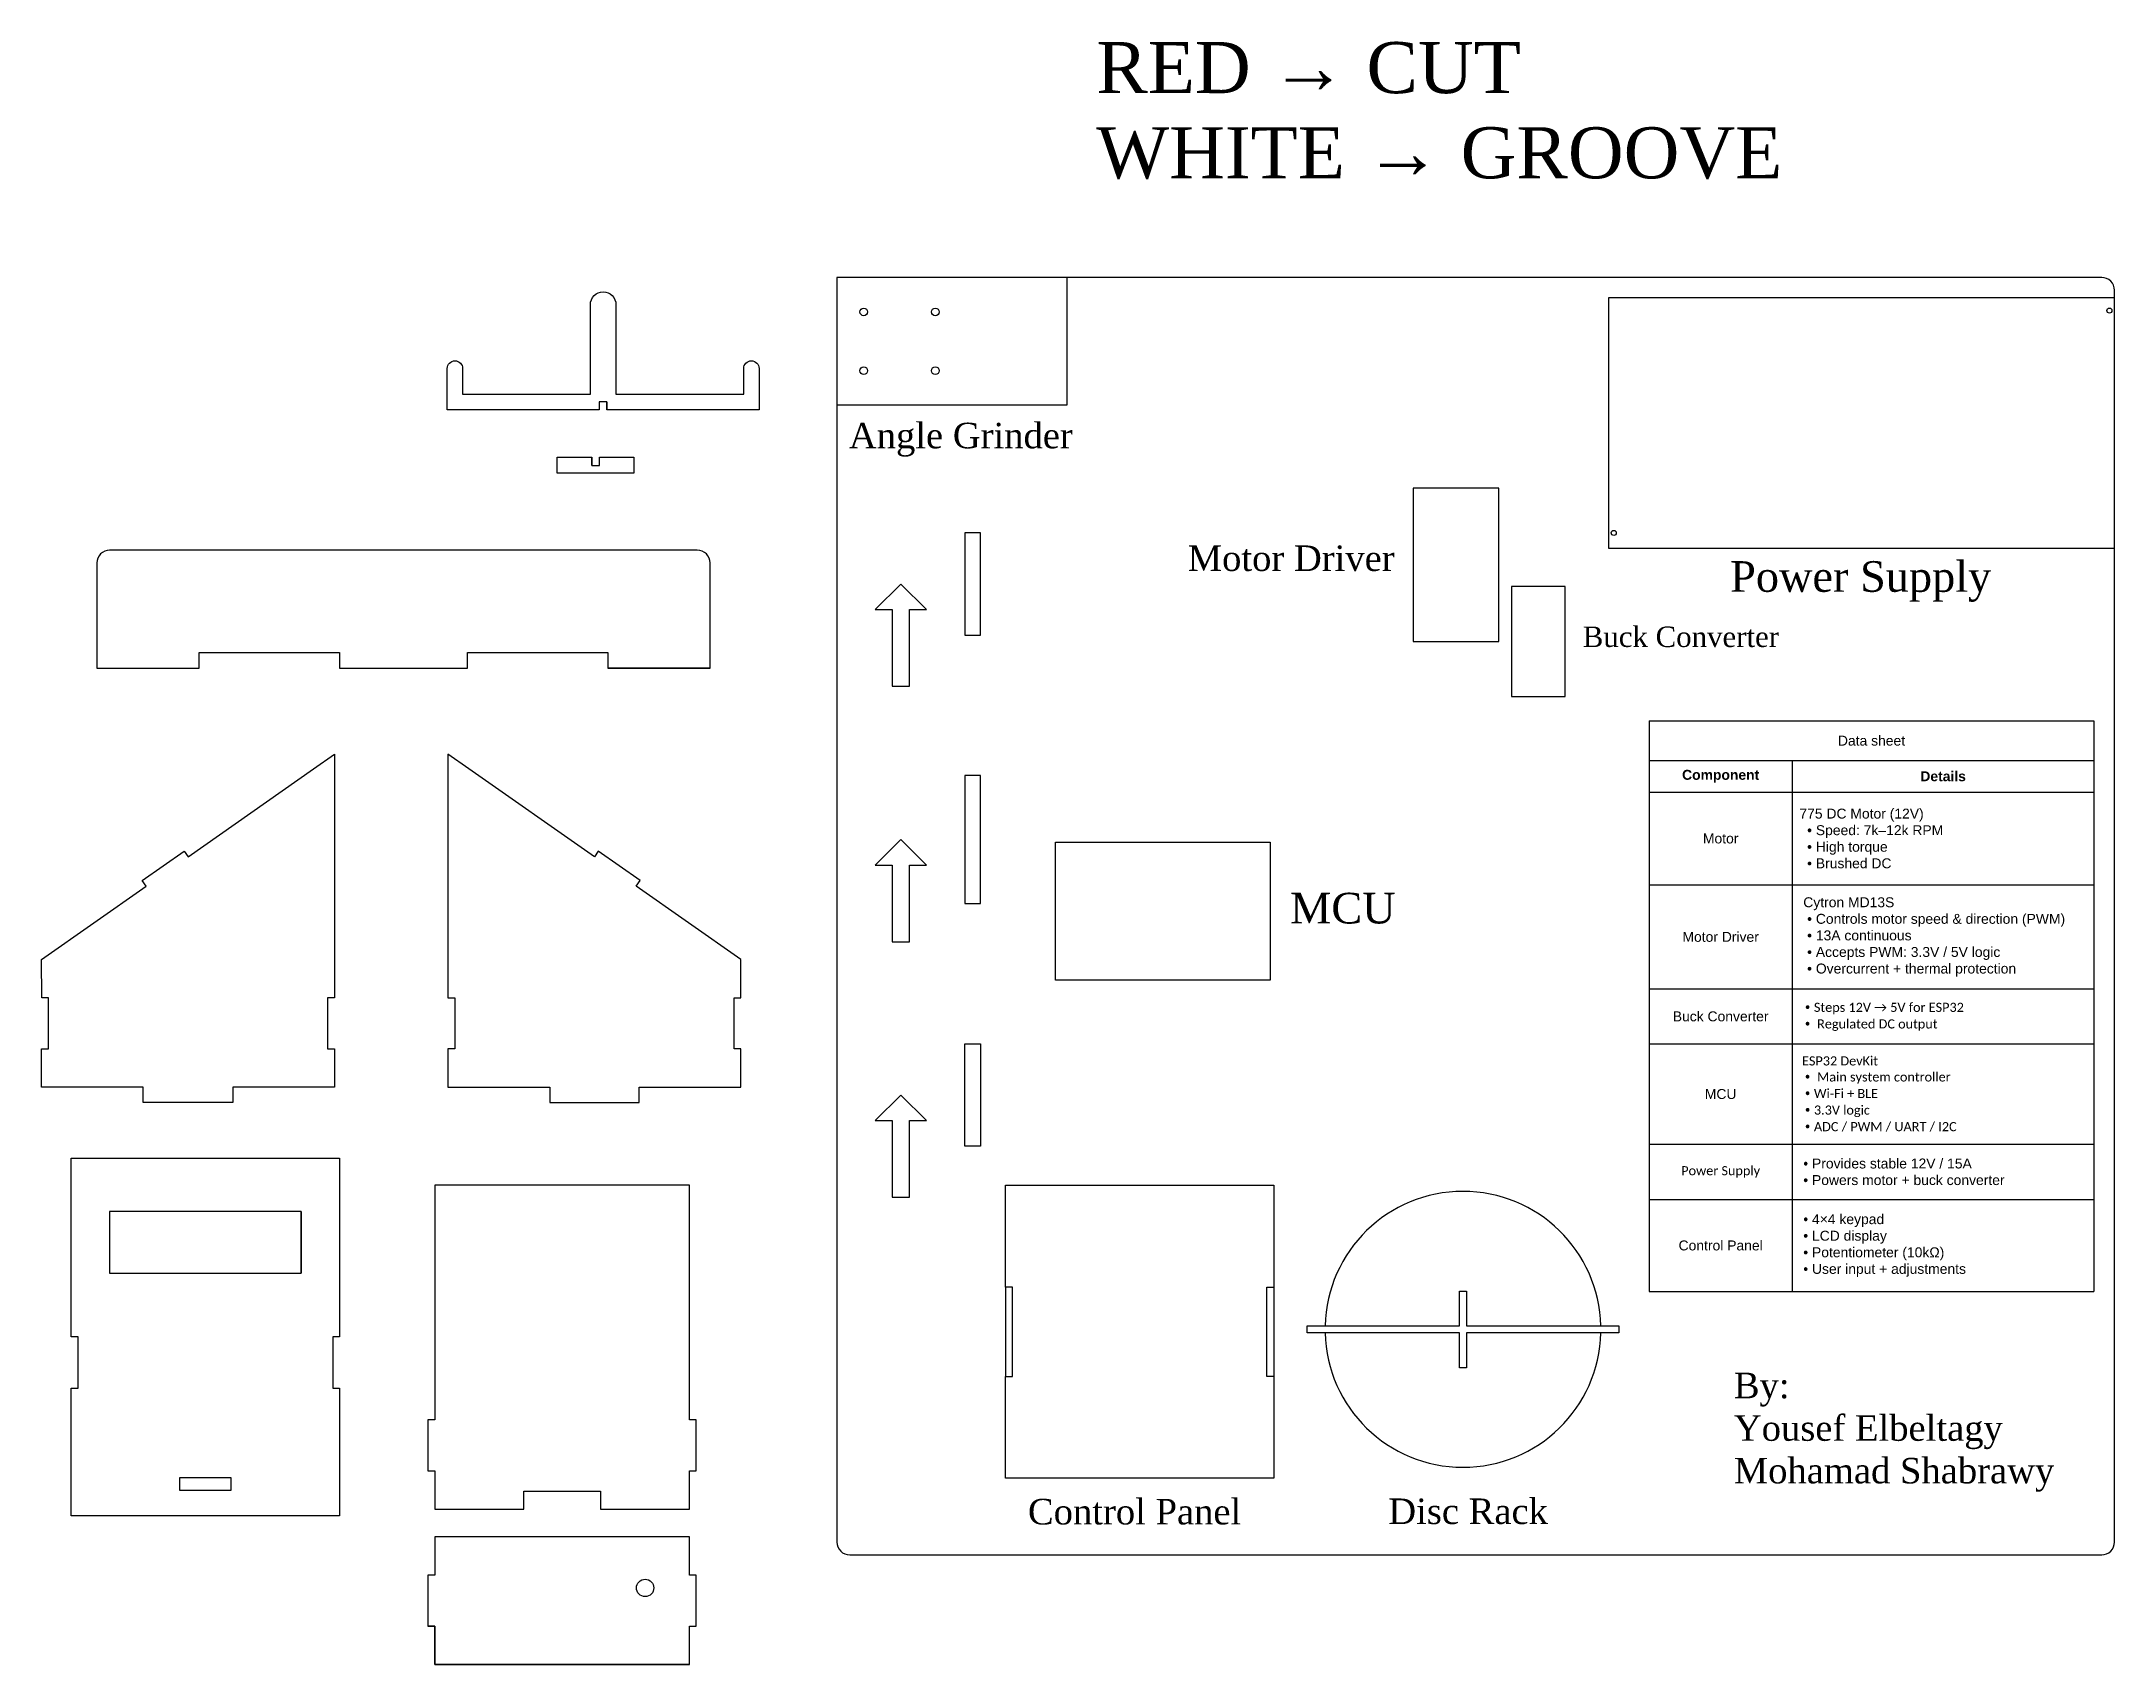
# Model space of a CAD drawing. Header units: inches. Extents: x 186 to 998, y 127 to 763.
import ezdxf

# ---------------------------------------------------------------- set-up
doc = ezdxf.new("R2010")
doc.units = ezdxf.units.IN
doc.header["$MEASUREMENT"] = 0
doc.layers.add('cut', color=1, linetype='Continuous')
doc.layers.add('groove', color=255, linetype='Continuous')
doc.styles.get("Standard").update_dxf_attribs({"font": 'arial.ttf'})
doc.styles.add('style1', font='times.ttf', dxfattribs={"height": 1})

# ---------------------------------------------------------------- blocks, each defined once
blk = doc.blocks.new('*T1')
at = {"layer": 'groove', "color": 0, "linetype": 'ByBlock', "lineweight": -2, "transparency": 16777216}
for p, q in [((0, 0), (174.13, 0)), ((0, 0), (0, -223.34)), ((174.13, 0), (174.13, -223.34)), ((0, -15.45), (174.13, -15.45)), ((56.04, -15.45), (56.04, -223.34)), ((0, -27.9), (174.13, -27.9)), ((0, -64.15), (174.13, -64.15)), ((0, -104.89), (174.13, -104.89)), ((0, -126.4), (174.13, -126.4)), ((0, -165.67), (174.13, -165.67)), ((0, -187.28), (174.13, -187.28)), ((0, -223.34), (174.13, -223.34))]:
    blk.add_line(p, q, dxfattribs=at)
at = {"layer": 'groove', "color": 0, "transparency": 16777216}
for s, insert, char_height, width, attachment_point in [('Data sheet', (87.06, -7.73), 3.891, 171.5352, 5), ('{\\fArial|b1|i0|c0|p34;Component}', (28.02, -21.67), 3.8914, 53.4414, 5), ('{\\fArial|b1|i0|c0|p34;Details}', (115.08, -21.67), 3.8914, 115.4995, 5), (' 775 DC Motor (12V)              \\P   • Speed: 7k–12k RPM                                          \\P   • High torque                                                \\P   • Brushed DC ', (57.33, -46.02), 3.8914, 115.4995, 4), ('Motor', (28.02, -46.02), 3.891, 53.4414, 5), ('  Cytron MD13S                                             \\P   • Controls motor speed & direction (PWM)     \\P   • 13A continuous                                           \\P   • Accepts PWM: 3.3V / 5V logic                                \\P   • Overcurrent + thermal protection   ', (57.33, -84.52), 3.8914, 115.4995, 4), ('Motor Driver ', (28.02, -84.52), 3.8914, 53.4414, 5), ('Buck Converter', (28.02, -115.65), 3.8914, 53.4414, 5), ('{\\fCalibri|b0|i0|c0|p34;\\H0.91667x;\\C256;   }• {\\fCalibri|b0|i0|c0|p34;\\H0.91667x;\\C256;Steps 12V \\fCalibri|b0|i0|c134|p34;→ \\fCalibri|b0|i0|c0|p34;5V for ESP32 \\P   }• {\\fCalibri|b0|i0|c0|p34;\\H0.91667x;\\C256; Regulated DC output}', (57.33, -115.65), 3.89144, 115.4995, 4), ('{\\fCalibri|b0|i0|c0|p34;\\H0.91667x;\\C256;  ESP32 DevKit \\P   }• {\\fCalibri|b0|i0|c0|p34;\\H0.91667x;\\C256; Main system controller \\P   }• {\\fCalibri|b0|i0|c0|p34;\\H0.91667x;\\C256;Wi-Fi + BLE \\P   }• {\\fCalibri|b0|i0|c0|p34;\\H0.91667x;\\C256;3.3V logic \\P   }• {\\fCalibri|b0|i0|c0|p34;\\H0.91667x;\\C256;ADC / PWM / UART / I2C}', (57.33, -146.04), 3.8914, 115.4995, 4), ('MCU', (28.02, -146.04), 3.891, 53.4414, 5), ('{\\fCalibri|b0|i0|c0|p34;\\H0.91667x;\\C256;Power Supply}', (28.02, -176.48), 3.8914, 53.4414, 5), ('  • Provides stable 12V / 15A  \\P  • Powers motor + buck converter ', (57.33, -176.48), 3.8914, 115.4995, 4), ('  • 4×4 keypad  \\P  • LCD display   \\P  • Potentiometer (10kΩ)  \\P  • User input + adjustments ', (57.33, -205.31), 3.8914, 115.4995, 4), ('Control Panel ', (28.02, -205.31), 3.8914, 53.4414, 5)]:
    blk.add_mtext(s, dxfattribs=dict(at, insert=insert, char_height=char_height, width=width, attachment_point=attachment_point))

msp = doc.modelspace()

# ---------------------------------------------------------------- linework, layer by layer
at = {"layer": 'cut'}
for p, q in [((406.29, 664.65), (406.29, 664.65)), ((401.8, 596.73), (401.8, 599.93)), ((288.13, 304.72), (288.13, 280.52))]:
    msp.add_line(p, q, dxfattribs=at)
msp.add_lwpolyline([(497.79, 175.28, 0.414214), (502.79, 170.28), (992.79, 170.28, 0.414214), (997.79, 175.28), (997.79, 665.28, 0.414214), (992.79, 670.28), (497.79, 670.28)], format="xyb", close=True, dxfattribs=at)
for points in [[(407.79, 621.65), (407.79, 618.45), (407.79, 621.65), (404.79, 621.65), (404.79, 618.45), (345.29, 618.45), (345.29, 634.65, -1), (351.29, 634.65), (351.29, 624.65), (401.29, 624.65), (401.29, 659.65, -0.414214), (406.29, 664.65, -0.414214), (411.29, 659.65), (411.29, 624.65), (461.29, 624.65), (461.29, 634.65, -1), (467.29, 634.65), (467.29, 618.45), (407.79, 618.45)], [(448.14, 517.32), (448.14, 558.52, 0.414214), (443.14, 563.52), (213.14, 563.52, 0.414214), (208.14, 558.52), (208.14, 517.32), (248.14, 517.32), (248.14, 523.52), (303.14, 523.52), (303.14, 517.32), (353.14, 517.32), (353.14, 523.52), (408.14, 523.52), (408.14, 517.32), (448.14, 517.32), (408.14, 517.32)]]:
    msp.add_lwpolyline(points, format="xyb", dxfattribs=at)
for points in [[(401.8, 599.93), (401.8, 596.73), (404.8, 596.73), (404.8, 599.93), (418.3, 599.93), (418.3, 593.73), (388.3, 593.73), (388.3, 599.93)], [(547.79, 570.28), (547.79, 530.28), (553.99, 530.28), (553.99, 570.28)], [(189.16, 368.37), (189.16, 388.37), (186.56, 388.37), (186.46, 403.37), (227.46, 432.08), (225.91, 434.29), (242.3, 445.77), (243.85, 443.55), (292.95, 477.94), (301.14, 483.67), (301.14, 388.37), (298.44, 388.37), (298.44, 368.37), (301.14, 368.37), (301.14, 353.37), (261.3, 353.37), (261.3, 347.35), (226.3, 347.35), (226.3, 353.37), (186.46, 353.37), (186.46, 368.37)], [(457.53, 388.37), (460.13, 388.37), (460.23, 403.37), (419.23, 432.08), (420.78, 434.29), (404.39, 445.77), (402.85, 443.55), (353.74, 477.94), (345.55, 483.67), (345.55, 388.37), (348.25, 388.37), (348.25, 368.37), (345.55, 368.37), (345.55, 353.37), (385.39, 353.37), (385.39, 347.35), (420.39, 347.35), (420.39, 353.37), (460.23, 353.37), (460.23, 368.37), (457.53, 368.37)], [(547.79, 425.28), (553.99, 425.28), (553.99, 475.28), (547.79, 475.28)], [(553.99, 370.28), (553.99, 330.28), (547.79, 330.28), (547.79, 370.28)], [(288.13, 280.52), (288.13, 304.72), (213.13, 304.72), (213.13, 280.52)], [(563.79, 240.12), (566.49, 240.12), (566.49, 275.12), (563.79, 275.12)], [(668.79, 240.12), (666.09, 240.12), (666.09, 275.12), (668.79, 275.12)], [(803.79, 259.9), (803.79, 257.2), (744.14, 257.2), (744.14, 243.55), (741.44, 243.55), (741.44, 257.2), (681.79, 257.2), (681.79, 259.9), (741.44, 259.9), (741.44, 273.55), (744.14, 273.55), (744.14, 259.9)], [(240.63, 195.52), (240.63, 200.52), (260.63, 200.52), (260.63, 195.52), (250.63, 195.52)]]:
    msp.add_lwpolyline(points, close=True, dxfattribs=at)
for points in [[(198.13, 235.58), (200.83, 235.58), (200.83, 255.58), (198.13, 255.58), (198.13, 325.52), (303.13, 325.52), (303.13, 255.58), (300.43, 255.58), (300.43, 235.58), (303.13, 235.58)], [(442.72, 203.18), (442.72, 218.18), (442.72, 223.18), (440.02, 223.18), (440.02, 314.98), (340.42, 314.98), (340.42, 223.18), (337.72, 223.18), (337.72, 218.18), (337.72, 203.18), (340.42, 203.18), (340.42, 188.18), (375.22, 188.18), (375.22, 195.18), (405.22, 195.18), (405.22, 188.18), (440.02, 188.18), (440.02, 203.18), (442.72, 203.18)], [(303.13, 235.58), (303.13, 185.52), (198.13, 185.52), (198.13, 235.58)], [(440.02, 127.36), (340.42, 127.36), (440.02, 127.36), (440.02, 142.36), (442.72, 142.36), (442.72, 162.36), (440.02, 162.36), (440.02, 177.36), (340.42, 177.36), (340.42, 162.36), (337.72, 162.36), (337.72, 142.36), (340.42, 142.36), (340.42, 127.36), (340.42, 142.36), (337.72, 142.36)]]:
    msp.add_lwpolyline(points, dxfattribs=at)
for centre, radius in [((508.29, 656.78), 1.5), ((536.29, 656.78), 1.5), ((995.79, 657.28), 1), ((508.29, 633.78), 1.5), ((536.29, 633.78), 1.5), ((801.79, 570.28), 1), ((422.72, 157.36), 3.4)]:
    msp.add_circle(centre, radius, dxfattribs=at)
at = {"layer": 'groove'}
msp.add_line((803.79, 259.9), (803.79, 259.9), dxfattribs=at)
for points in [[(587.79, 670.28), (587.79, 620.28), (497.79, 620.28)], [(563.79, 275.12), (563.79, 314.96), (668.79, 314.96), (668.79, 275.12)], [(668.79, 240.12), (668.79, 200.28), (563.79, 200.28), (563.79, 240.12)]]:
    msp.add_lwpolyline(points, dxfattribs=at)
for points in [[(799.79, 564.28), (997.79, 564.28), (997.79, 662.28), (799.79, 662.28)], [(756.79, 587.78), (723.29, 587.78), (723.29, 527.78), (756.79, 527.78)], [(519.39, 510.28), (526.19, 510.28), (526.19, 540.28), (532.79, 540.28), (522.79, 550.28), (512.79, 540.28), (519.39, 540.28)], [(782.79, 549.28), (761.79, 549.28), (761.79, 506.28), (782.79, 506.28)], [(519.39, 410.28), (526.19, 410.28), (526.19, 440.28), (532.79, 440.28), (522.79, 450.28), (512.79, 440.28), (519.39, 440.28)], [(583.29, 449.28), (667.29, 449.28), (667.29, 395.28), (583.29, 395.28)], [(519.39, 310.28), (526.19, 310.28), (526.19, 340.28), (532.79, 340.28), (522.79, 350.28), (512.79, 340.28), (519.39, 340.28)]]:
    msp.add_lwpolyline(points, close=True, dxfattribs=at)
for start, end in [(1.43254, 178.56746), (181.43254, 358.56746)]:
    msp.add_arc((742.79, 258.55), 54, start, end, dxfattribs=at)

# ---------------------------------------------------------------- block references
msp.add_blockref('*T1', (815.62, 496.68))

# ---------------------------------------------------------------- texts
at = {"insert": (599.29, 762.42), "char_height": 20, "attachment_point": 1, "style": 'style1'}
msp.add_mtext_dynamic_manual_height_columns('RED → CUT\\PWHITE → GROOVE', width=298.9121, gutter_width=1, heights=[0], dxfattribs=at)
at = {"layer": 'groove', "style": 'style1'}
for s, height, p in [('Angle Grinder', 10, (502.44, 603.4)), ('Motor Driver', 10, (635.09, 555.39)), ('Power Supply', 12, (847.34, 547.23)), ('Buck Converter', 8, (789.66, 525.63)), ('MCU', 12, (675.16, 417.42)), ('Control Panel', 10, (572.53, 182.2)), ('Disc Rack', 10, (713.56, 182.36))]:
    msp.add_text(s, height=height, dxfattribs=at).set_placement(p)
at = {"layer": 'groove', "insert": (848.8, 241.6), "char_height": 10, "attachment_point": 1, "style": 'style1'}
msp.add_mtext_dynamic_manual_height_columns('By:^JYousef Elbeltagy\\PMohamad Shabrawy', width=183.5383, gutter_width=10, heights=[60.59], dxfattribs=at)

doc.saveas('drawing.dxf')
